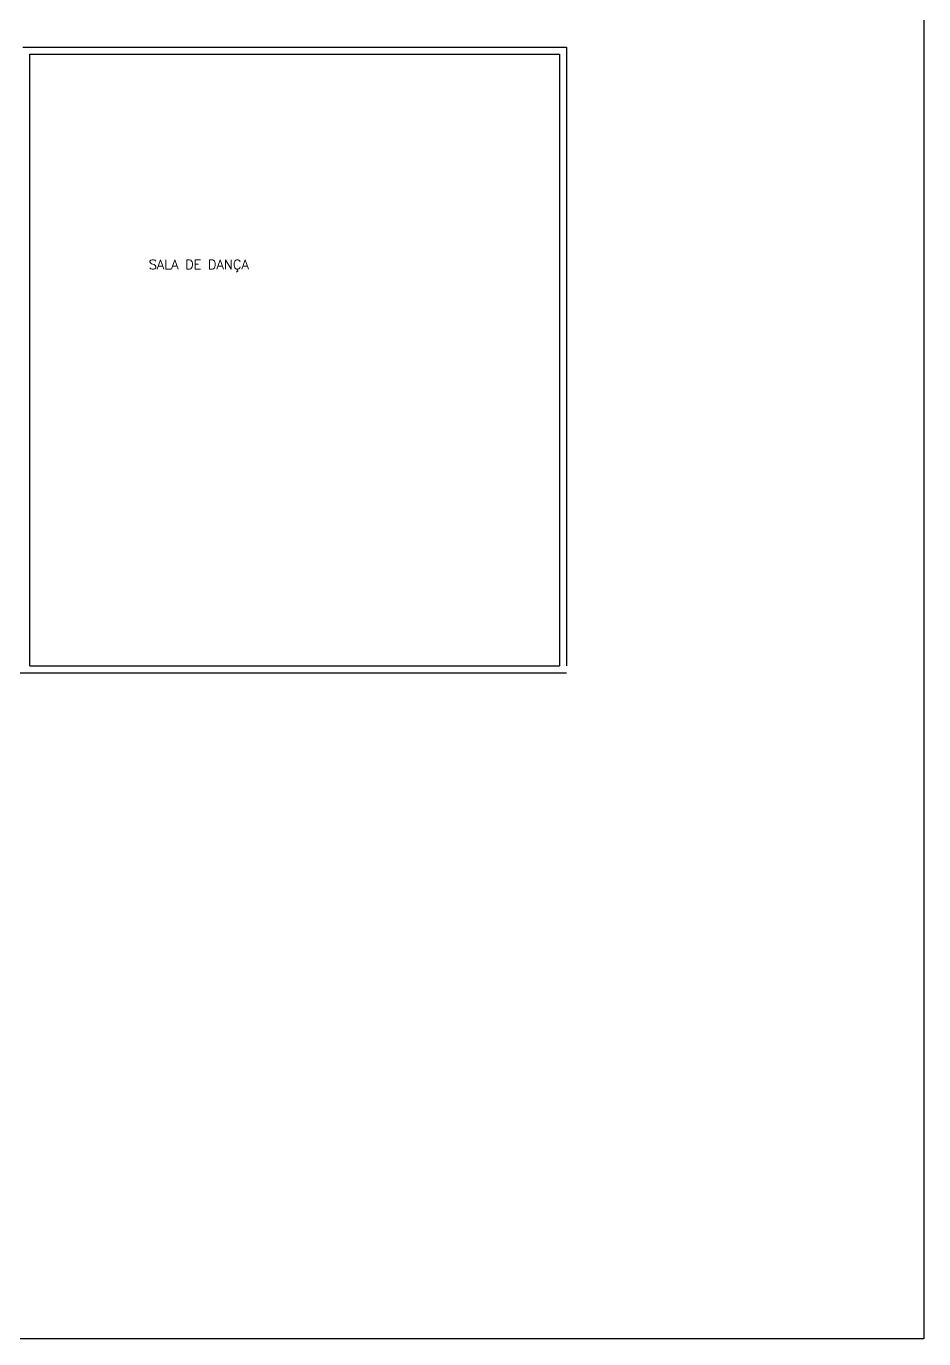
# Model space of a CAD drawing. Header units: inches. Extents: x -55 to 600, y -103 to 167.
# Drawn here: x 323.13 to 341.98, y -81.13 to -53.55 of the extents above; entities that cross this region are included whole.
import ezdxf

# ---------------------------------------------------------------- set-up
doc = ezdxf.new("R2010")
doc.units = ezdxf.units.IN
doc.header["$MEASUREMENT"] = 0
doc.layers.add('AI-Texto amb-tit', color=4, linetype='Continuous')
doc.styles.add('RS100', font='romans.shx', dxfattribs={"height": 0.2})

msp = doc.modelspace()

# ---------------------------------------------------------------- linework, layer by layer
for p, q in [((341.978, -37.132), (341.978, -81.132)), ((323.056, -53.994), (334.478, -53.994)), ((334.478, -53.994), (334.478, -66.992)), ((323.206, -54.144), (334.328, -54.144)), ((323.206, -66.992), (323.206, -54.144)), ((334.328, -54.144), (334.328, -66.992)), ((323.206, -66.992), (334.328, -66.992)), ((307.078, -67.142), (334.478, -67.142)), ((341.978, -81.132), (266.978, -81.132))]:
    msp.add_line(p, q)

# ---------------------------------------------------------------- texts
at = {"layer": 'AI-Texto amb-tit', "insert": (325.703, -58.459), "char_height": 0.2, "width": 3.69087, "attachment_point": 1, "style": 'RS100'}
msp.add_mtext('SALA DE DANÇA', dxfattribs=at)

doc.saveas('drawing.dxf')
